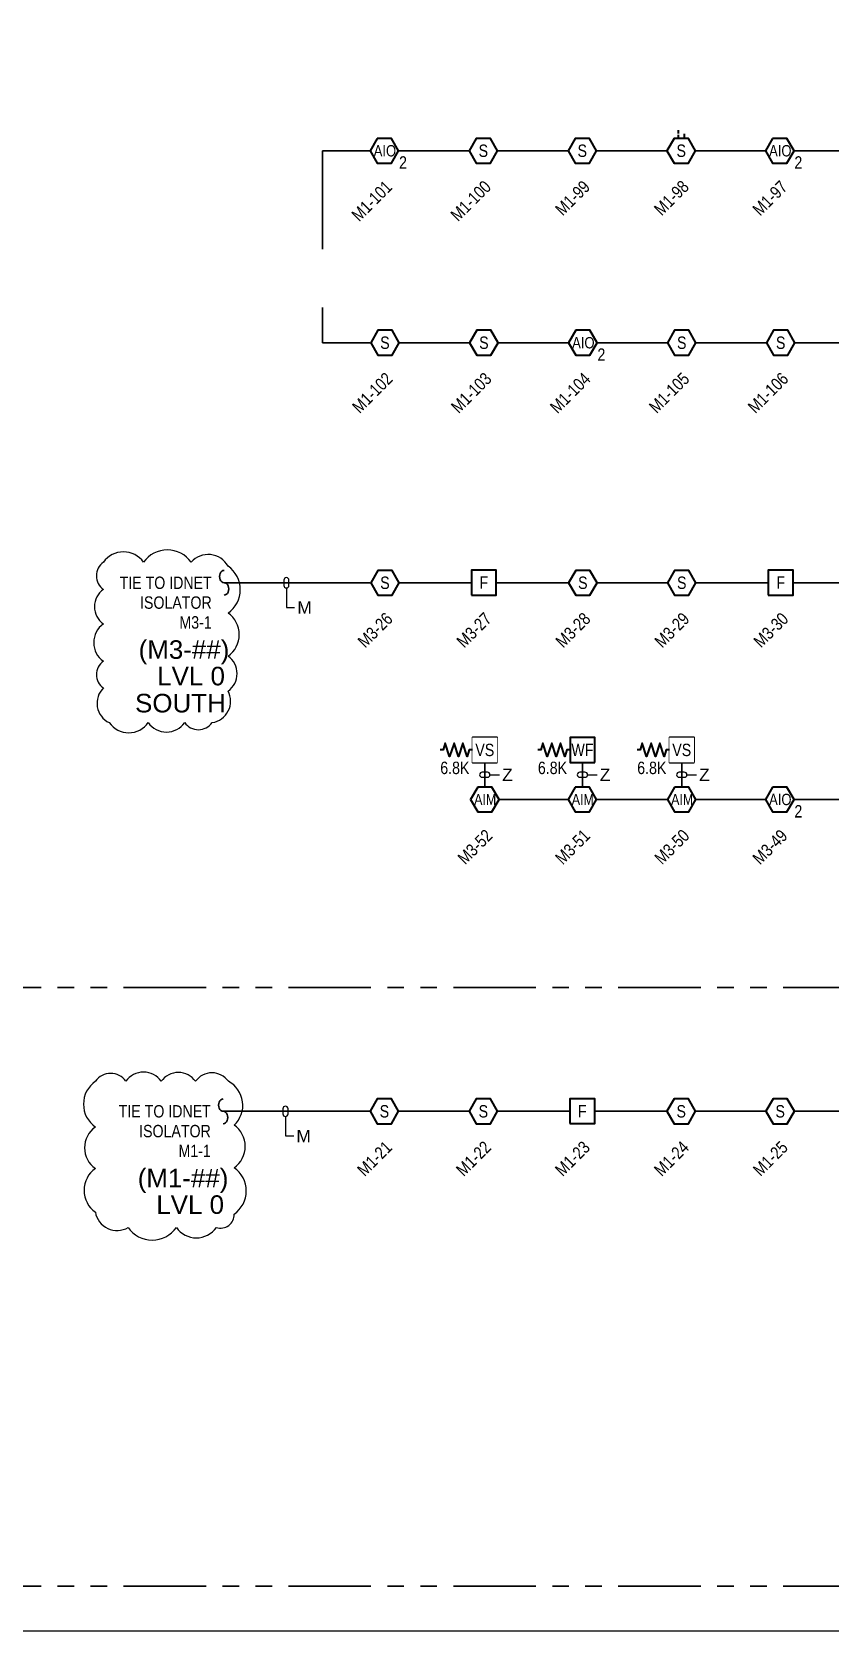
# Model space of a CAD drawing. Header units: inches. Extents: x 84 to 207, y -12 to 77.
# Drawn here: x 184.58 to 190.63, y -6.19 to 5.92 of the extents above; entities that cross this region are included whole.
import ezdxf
from ezdxf import colors
from ezdxf.entities.mleader import LeaderData, LeaderLine
from ezdxf.enums import TextEntityAlignment as Align
from ezdxf.math import Vec2, Vec3

# ---------------------------------------------------------------- set-up
doc = ezdxf.new("R2010")
doc.units = ezdxf.units.IN
doc.header["$MEASUREMENT"] = 0
doc.set_wipeout_variables(frame=1)
doc.linetypes.add('PHANTOM2', pattern=[1.25, 0.625, -0.125, 0.125, -0.125, 0.125, -0.125])
for name, color, linetype, lineweight in [('F-ALRM-DTCT', 23, 'Continuous', 40), ('F-ALRM-MANL', 23, 'Continuous', 40), ('F-ALRM-WIRE', 6, 'Continuous', 35), ('F-ALRM-WIRE-DTCT', 151, 'Continuous', 35), ('F-ANNO-DTCT', 151, 'Continuous', 25), ('F-ANNO-DTCT-ADDR', 143, 'Continuous', 25), ('F-ANNO-DTCT-DESC', 150, 'Continuous', 25), ('F-ANNO-DTCT-NOTE', 140, 'Continuous', 25), ('F-ANNO-POWR', 140, 'Continuous', 25), ('F-ANNO-TEXT', 7, 'Continuous', 25), ('F-ANNO-WIPE', 7, 'Continuous', 0)]:
    doc.layers.add(name, color=color, linetype=linetype, lineweight=lineweight)
doc.styles.add('Body', font='', dxfattribs={"height": 0.09375})
doc.styles.add('MtXpl_Arial_Narrow', font='arial.ttf')
doc.styles.get("Standard").update_dxf_attribs({"font": 'arial.ttf'})
doc.styles.get('Body').set_extended_font_data('Arial Narrow')

# ---------------------------------------------------------------- blocks, each defined once
blk = doc.blocks.new('*U2')
at = {"color": 0, "linetype": 'ByBlock', "lineweight": -2, "style": 'Body', "flags": 9}
for tag, p in [('WIREDROP', (-0.037, -0.194)), ('PID', (-0.037, -0.168)), ('PID_SECONDARY', (-0.037, -0.182))]:
    blk.add_attdef(tag, p, '', height=0.00937, dxfattribs=at)
at = {"layer": 'F-ANNO-DTCT-ADDR', "style": 'Body', "flags": 8}
blk.add_attdef('ADDRESS', text='', height=0.0938, rotation=45, dxfattribs=at).set_placement((0, -0.218), align=Align.TOP_RIGHT)
at = {"layer": 'F-ANNO-DTCT-DESC', "linetype": 'ByBlock', "lineweight": -2, "flags": 51}
blk.add_attdef('DESCRIPTION', text='', height=0.0938, rotation=45, dxfattribs=at).set_placement((0.201, -0.218), align=Align.TOP_RIGHT)
at = {"linetype": 'ByBlock', "lineweight": -2, "ltscale": 0.5}
blk.add_wipeout([(-0.108, 0), (-0.054, -0.094), (0.054, -0.094), (0.108, 0), (0.054, 0.094), (-0.054, 0.094)], dxfattribs=at).dxf.layer = 'F-ANNO-WIPE'
blk.add_lwpolyline([(-0.108, 0), (-0.054, -0.094), (0.054, -0.094), (0.108, 0), (0.054, 0.094), (-0.054, 0.094)], close=True, dxfattribs=at)
at = {"color": 0, "linetype": 'ByBlock', "lineweight": -2, "style": 'Body'}
blk.add_text('S', height=0.0938, dxfattribs=at).set_placement((0, 0), align=Align.MIDDLE_CENTER)
at = {"color": 0, "linetype": 'ByBlock', "lineweight": -2, "style": 'Body', "flags": 9}
for tag, p in [('DEVTYPE', (-0.037, -0.126)), ('POINTTYPE', (-0.037, -0.14)), ('ELEVATION', (-0.037, -0.154))]:
    blk.add_attdef(tag, p, '', height=0.00937, dxfattribs=at)
at = {"layer": 'F-ANNO-DTCT', "style": 'Body', "flags": 8}
for tag, p in [('WP', (-0.177, 0.094)), ('WG', (0.164, 0.094))]:
    blk.add_attdef(tag, text='', height=0.0938, dxfattribs=at).set_placement(p, align=Align.MIDDLE_CENTER)
blk.add_attdef('SMOKE_SENSOR_TYPE', text='', height=0.0938, dxfattribs=at).set_placement((0.108, -0.094), align=Align.MIDDLE_LEFT)
at = {"layer": 'F-ANNO-DTCT-NOTE', "linetype": 'ByBlock', "lineweight": -2, "style": 'Body', "flags": 8}
blk.add_attdef('NOTE', text='', height=0.0938, dxfattribs=at).set_placement((-0.145, -0.017), align=Align.MIDDLE_CENTER)
at = {"layer": 'F-ANNO-DTCT-NOTE', "linetype": 'ByBlock', "lineweight": -2, "flags": 104}
blk.add_attdef('NOTES', text='', height=0.0938, dxfattribs=at).set_placement((-0.145, -0.122), align=Align.MIDDLE_RIGHT)
blk = doc.blocks.new('*U4')
at = {"color": 0, "linetype": 'ByBlock', "lineweight": -2, "style": 'Body', "flags": 9}
for tag, p in [('WIREDROP', (-0.037, -0.1)), ('PID_PRIMARY', (-0.037, -0.075)), ('PID_SECONDARY', (-0.037, -0.089))]:
    blk.add_attdef(tag, p, '', height=0.00937, dxfattribs=at)
at = {"layer": 'F-ANNO-DTCT-ADDR', "style": 'Body', "flags": 8}
blk.add_attdef('ADDRESS', text='', height=0.0938, rotation=45, dxfattribs=at).set_placement((0, -0.124), align=Align.TOP_RIGHT)
at = {"layer": 'F-ANNO-DTCT-DESC', "lineweight": 30, "flags": 51}
blk.add_attdef('DESCRIPTION', text='', height=0.0938, rotation=45, dxfattribs=at).set_placement((0.201, -0.124), align=Align.TOP_RIGHT)
at = {"layer": 'F-ANNO-DTCT-NOTE', "lineweight": 25, "flags": 104}
blk.add_attdef('NOTES', text='', height=0.0938, dxfattribs=at).set_placement((-0.169, 0.164), align=Align.TOP_RIGHT)
at = {"linetype": 'ByBlock', "lineweight": -2, "ltscale": 0.5}
blk.add_wipeout([(-0.094, 0), (0.094, 0), (0.094, 0.188), (-0.094, 0.188)], dxfattribs=at).dxf.layer = 'F-ANNO-WIPE'
at = {"color": 0, "linetype": 'ByBlock', "lineweight": -2, "ltscale": 0.5}
blk.add_lwpolyline([(-0.094, 0), (0.094, 0), (0.094, 0.188), (-0.094, 0.188)], close=True, dxfattribs=at)
at = {"color": 0, "linetype": 'ByBlock', "lineweight": -2, "style": 'Body'}
blk.add_text('F', height=0.0938, dxfattribs=at).set_placement((0, 0.094), align=Align.MIDDLE_CENTER)
for tag, p, flags in [('WIRE', (0, 0.094), 11), ('RISER', (0, 0.094), 11), ('DEVTYPE', (-0.037, -0.032), 9), ('POINTTYPE', (-0.037, -0.046), 9), ('ELEVATION', (-0.037, -0.06), 9)]:
    blk.add_attdef(tag, p, '', height=0.00937, dxfattribs=dict(at, flags=flags))
at = {"layer": 'F-ANNO-DTCT', "lineweight": 25, "style": 'Body', "flags": 8}
blk.add_attdef('WP', text='', height=0.0938, dxfattribs=at).set_placement((0.189, 0.173), align=Align.MIDDLE)
blk.add_attdef('WG', text='', height=0.0938, dxfattribs=at).set_placement((-0.196, 0.048), align=Align.MIDDLE_CENTER)
at = {"layer": 'F-ANNO-DTCT-NOTE', "lineweight": 25, "style": 'Body'}
blk.add_attdef('NOTE', text='', height=0.0938, dxfattribs=at).set_placement((-0.169, 0.173), align=Align.MIDDLE_CENTER)
blk = doc.blocks.new('FA_AddressableModule2')
at = {"color": 0, "linetype": 'ByBlock', "lineweight": -2, "style": 'Body', "flags": 9}
for tag, p in [('WIREDROP', (-0.037, -0.197)), ('PID', (-0.037, -0.168)), ('PID_SECONDARY', (-0.037, -0.182))]:
    blk.add_attdef(tag, p, '', height=0.00937, dxfattribs=at)
at = {"layer": 'F-ANNO-DTCT-ADDR', "style": 'Body', "flags": 8}
blk.add_attdef('ADDRESS', text='', height=0.0938, rotation=45, dxfattribs=at).set_placement((0, -0.218), align=Align.TOP_RIGHT)
at = {"layer": 'F-ANNO-DTCT-DESC', "lineweight": 30, "flags": 51}
blk.add_attdef('DESCRIPTION', text='', height=0.0938, rotation=45, dxfattribs=at).set_placement((0.201, -0.218), align=Align.TOP_RIGHT)
at = {"layer": 'F-ANNO-POWR', "style": 'Body', "flags": 8}
blk.add_attdef('POWRTAG', text='', height=0.0938, dxfattribs=at).set_placement((-0.201, -0.218), align=Align.TOP_RIGHT)
at = {"linetype": 'ByBlock', "lineweight": -2, "ltscale": 0.5}
blk.add_wipeout([(-0.054, 0.094), (-0.108, 0), (-0.054, -0.094), (0.054, -0.094), (0.108, 0), (0.054, 0.094)], dxfattribs=at).dxf.layer = 'F-ANNO-WIPE'
at = {"color": 0, "linetype": 'ByBlock', "lineweight": -2, "ltscale": 0.5}
blk.add_lwpolyline([(-0.054, 0.094), (-0.108, 0), (-0.054, -0.094), (0.054, -0.094), (0.108, 0), (0.054, 0.094)], close=True, dxfattribs=at)
at = {"color": 0, "lineweight": -3, "style": 'Body'}
blk.add_text('AIO', height=0.0859, dxfattribs=at).set_placement((0.004, 0), align=Align.MIDDLE_CENTER)
at = {"color": 0, "linetype": 'ByBlock', "lineweight": -2, "style": 'Body', "flags": 9}
for tag, p in [('DEVTYPE', (-0.037, -0.126)), ('POINTTYPE', (-0.037, -0.14)), ('ELEVATION', (-0.037, -0.154))]:
    blk.add_attdef(tag, p, '', height=0.00937, dxfattribs=at)
at = {"layer": 'F-ANNO-DTCT', "style": 'Body', "flags": 8}
blk.add_attdef('TYPE', text='', height=0.0938, dxfattribs=at).set_placement((0.111, -0.09), align=Align.MIDDLE_LEFT)
at = {"layer": 'F-ANNO-DTCT-NOTE', "linetype": 'ByBlock', "lineweight": -2, "flags": 104}
blk.add_attdef('NOTES', text='', height=0.0938, dxfattribs=at).set_placement((-0.133, -0.047), align=Align.MIDDLE_RIGHT)
at = {"layer": 'F-ANNO-DTCT-NOTE', "linetype": 'ByBlock', "lineweight": -2, "style": 'Body', "flags": 8}
blk.add_attdef('NOTE', text='', height=0.0938, dxfattribs=at).set_placement((-0.133, -0.047), align=Align.MIDDLE_CENTER)
blk = doc.blocks.new('*U15')
at = {"color": 0, "linetype": 'ByBlock', "lineweight": -2, "style": 'Body', "flags": 9}
for tag, p in [('WIREDROP', (-0.037, -0.197)), ('PID', (-0.037, -0.168)), ('PID_SECONDARY', (-0.037, -0.182))]:
    blk.add_attdef(tag, p, '', height=0.00937, dxfattribs=at)
at = {"layer": 'F-ANNO-DTCT-ADDR', "style": 'Body', "flags": 8}
blk.add_attdef('ADDRESS', text='', height=0.0938, rotation=45, dxfattribs=at).set_placement((0, -0.217), align=Align.TOP_RIGHT)
at = {"layer": 'F-ANNO-DTCT-DESC', "lineweight": 30, "flags": 51}
blk.add_attdef('DESCRIPTION', text='', height=0.0938, rotation=45, dxfattribs=at).set_placement((0.201, -0.217), align=Align.TOP_RIGHT)
at = {"linetype": 'ByBlock', "lineweight": -2, "ltscale": 0.5}
blk.add_wipeout([(-0.054, 0.094), (-0.108, 0), (-0.054, -0.094), (0.054, -0.094), (0.108, 0), (0.054, 0.094)], dxfattribs=at).dxf.layer = 'F-ANNO-WIPE'
at = {"color": 0, "linetype": 'ByBlock', "lineweight": -2, "ltscale": 0.5}
for p, q in [((-0.021, 0.131), (-0.021, 0.156)), ((-0.021, 0.094), (-0.021, 0.121)), ((0.025, 0.094), (0.025, 0.129))]:
    blk.add_line(p, q, dxfattribs=at)
blk.add_lwpolyline([(-0.108, 0), (-0.054, -0.094), (0.054, -0.094), (0.108, 0), (0.054, 0.094), (-0.054, 0.094)], close=True, dxfattribs=at)
at = {"color": 0, "linetype": 'ByBlock', "lineweight": -2, "style": 'Body'}
blk.add_text('S', height=0.0938, dxfattribs=at).set_placement((0, 0), align=Align.MIDDLE_CENTER)
at = {"color": 0, "linetype": 'ByBlock', "lineweight": -2, "style": 'Body', "flags": 9}
for tag, p in [('DEVTYPE', (-0.037, -0.126)), ('POINTTYPE', (-0.037, -0.14)), ('ELEVATION', (-0.037, -0.154))]:
    blk.add_attdef(tag, p, '', height=0.00937, dxfattribs=at)
at = {"layer": 'F-ANNO-DTCT', "style": 'Body', "flags": 8}
blk.add_attdef('WP', text='', height=0.0938, dxfattribs=at).set_placement((0.18, 0.095), align=Align.MIDDLE_CENTER)
blk.add_attdef('TYPE', text='', height=0.0938, dxfattribs=at).set_placement((0.108, -0.093), align=Align.MIDDLE_LEFT)
at = {"layer": 'F-ANNO-DTCT-NOTE', "linetype": 'ByBlock', "lineweight": -2, "style": 'Body', "flags": 8}
blk.add_attdef('NOTE', text='', height=0.0938, dxfattribs=at).set_placement((-0.145, 0.061), align=Align.MIDDLE_RIGHT)
at = {"layer": 'F-ANNO-DTCT-NOTE', "linetype": 'ByBlock', "lineweight": -2, "flags": 104}
blk.add_attdef('NOTES', text='', height=0.0938, dxfattribs=at).set_placement((-0.145, -0.062), align=Align.TOP_RIGHT)
blk = doc.blocks.new('FA_AIM')
at = {"color": 0, "linetype": 'ByBlock', "lineweight": -2, "style": 'Body', "flags": 9}
for tag, p in [('WIREDROP', (-0.037, -0.197)), ('PID', (-0.037, -0.168)), ('PID_SECONDARY', (-0.037, -0.182))]:
    blk.add_attdef(tag, p, '', height=0.00937, dxfattribs=at)
at = {"layer": 'F-ANNO-DTCT-ADDR', "style": 'Body', "flags": 8}
blk.add_attdef('ADDRESS', text='', height=0.0938, rotation=45, dxfattribs=at).set_placement((0, -0.218), align=Align.TOP_RIGHT)
at = {"layer": 'F-ANNO-DTCT-DESC', "lineweight": 30, "flags": 51}
blk.add_attdef('DESCRIPTION', text='', height=0.0938, rotation=45, dxfattribs=at).set_placement((0.201, -0.218), align=Align.TOP_RIGHT)
at = {"layer": 'F-ANNO-POWR', "style": 'Body', "flags": 8}
blk.add_attdef('POWRTAG', text='', height=0.0938, dxfattribs=at).set_placement((-0.201, -0.218), align=Align.TOP_RIGHT)
at = {"linetype": 'ByBlock', "lineweight": -2, "ltscale": 0.5}
blk.add_wipeout([(-0.054, 0.094), (-0.108, 0), (-0.054, -0.094), (0.054, -0.094), (0.108, 0), (0.054, 0.094)], dxfattribs=at).dxf.layer = 'F-ANNO-WIPE'
at = {"color": 0, "linetype": 'ByBlock', "lineweight": -2, "ltscale": 0.5}
blk.add_lwpolyline([(-0.054, 0.094), (-0.108, 0), (-0.054, -0.094), (0.054, -0.094), (0.108, 0), (0.054, 0.094)], close=True, dxfattribs=at)
at = {"color": 0, "lineweight": -3, "style": 'Body'}
blk.add_text('AIM', height=0.082, dxfattribs=at).set_placement((0.003, 0), align=Align.MIDDLE_CENTER)
at = {"color": 0, "linetype": 'ByBlock', "lineweight": -2, "style": 'Body', "flags": 9}
for tag, p in [('DEVTYPE', (-0.037, -0.126)), ('POINTTYPE', (-0.037, -0.14)), ('ELEVATION', (-0.037, -0.154))]:
    blk.add_attdef(tag, p, '', height=0.00937, dxfattribs=at)
at = {"layer": 'F-ANNO-DTCT', "style": 'Body', "flags": 8}
blk.add_attdef('WP', text='', height=0.0938, dxfattribs=at).set_placement((0.172, 0.075), align=Align.MIDDLE_CENTER)
at = {"layer": 'F-ANNO-DTCT-NOTE', "linetype": 'ByBlock', "lineweight": -2, "style": 'Body', "flags": 8}
blk.add_attdef('NOTE', text='', height=0.0938, dxfattribs=at).set_placement((-0.133, 0.098), align=Align.TOP_RIGHT)
at = {"layer": 'F-ANNO-DTCT-NOTE', "linetype": 'ByBlock', "lineweight": -2, "flags": 104}
blk.add_attdef('NOTES', text='', height=0.0938, dxfattribs=at).set_placement((-0.133, -0.005), align=Align.TOP_RIGHT)
blk = doc.blocks.new('*U87')
at = {"color": 0}
for centre, major_axis in [((-0.046875, 0), (-0.046875, 0)), ((0.046875, 0), (0.046875, 0))]:
    blk.add_ellipse(centre, major_axis=major_axis, ratio=0.740925497, start_param=0, end_param=3.141592654, dxfattribs=at)
blk = doc.blocks.new('WireTagLoop')
at = {"color": 0, "linetype": 'ByBlock', "lineweight": -2}
blk.add_lwpolyline([(-0.5, 0.5, 0.999484), (-0.5, -0.5), (0.5, -0.5, 0.999484), (0.5, 0.5, 0.000258)], format="xyb", close=True, dxfattribs=at)
blk = doc.blocks.new('*U12')
at = {"color": 0, "linetype": 'ByBlock', "lineweight": -2, "style": 'Body', "flags": 9}
for tag, p in [('WIREDROP', (-0.037, -0.103)), ('PID', (-0.037, -0.075)), ('PID_SECONDARY', (-0.037, -0.089))]:
    blk.add_attdef(tag, p, '', height=0.00937, dxfattribs=at)
at = {"layer": 'F-ANNO-DTCT-ADDR', "style": 'Body', "flags": 8}
blk.add_attdef('ADDRESS', text='', height=0.0938, dxfattribs=at).set_placement((0, -0.124), align=Align.TOP_RIGHT)
at = {"layer": 'F-ANNO-DTCT-DESC', "lineweight": 30, "flags": 104}
blk.add_attdef('DESCRIPTION', text='', height=0.0938, dxfattribs=at).set_placement((0.201, -0.124), align=Align.TOP_RIGHT)
at = {"layer": 'F-ANNO-DTCT-NOTE', "linetype": 'ByBlock', "lineweight": -2, "flags": 104}
blk.add_attdef('NOTES', text='', height=0.0938, dxfattribs=at).set_placement((-0.185, 0), align=Align.MIDDLE_RIGHT)
at = {"linetype": 'ByBlock', "lineweight": -2, "ltscale": 0.5}
blk.add_wipeout([(-0.094, 0.188), (0.094, 0.188), (0.094, 0), (-0.094, 0)], dxfattribs=at).dxf.layer = 'F-ANNO-WIPE'
blk.add_lwpolyline([(0.094, 0), (0.094, 0.188), (-0.094, 0.188), (-0.094, 0)], close=True, dxfattribs=at)
at = {"color": 0, "lineweight": -3, "style": 'Body'}
blk.add_text('WF', height=0.0938, dxfattribs=at).set_placement((0, 0.094), align=Align.MIDDLE_CENTER)
at = {"color": 0, "linetype": 'ByBlock', "lineweight": -2, "style": 'Body', "flags": 9}
for tag, p in [('DEVTYPE', (-0.037, -0.032)), ('POINTTYPE', (-0.037, -0.046)), ('ELEVATION', (-0.037, -0.06))]:
    blk.add_attdef(tag, p, '', height=0.00937, dxfattribs=at)
at = {"layer": 'F-ANNO-DTCT-NOTE', "linetype": 'ByBlock', "lineweight": -2, "style": 'Body', "flags": 8}
blk.add_attdef('NOTE', text='', height=0.0938, dxfattribs=at).set_placement((-0.185, 0), align=Align.MIDDLE_CENTER)
blk = doc.blocks.new('*U68')
at = {"linetype": 'ByBlock', "lineweight": -2, "ltscale": 0.5}
blk.add_lwpolyline([(0.094, 0), (0.094, 0.188), (-0.094, 0.188), (-0.094, 0)], close=True, dxfattribs=at)
at = {"color": 0, "linetype": 'ByBlock', "lineweight": -2, "style": 'Body', "flags": 9}
for tag, p in [('WIREDROP', (-0.037, -0.103)), ('PID', (-0.037, -0.075)), ('PID_SECONDARY', (-0.037, -0.089))]:
    blk.add_attdef(tag, p, '', height=0.00937, dxfattribs=at)
at = {"layer": 'F-ANNO-DTCT-ADDR', "style": 'Body', "flags": 8}
blk.add_attdef('ADDRESS', text='', height=0.0938, dxfattribs=at).set_placement((0, -0.124), align=Align.TOP_RIGHT)
at = {"layer": 'F-ANNO-DTCT-DESC', "lineweight": 30, "flags": 104}
blk.add_attdef('DESCRIPTION', text='', height=0.0938, dxfattribs=at).set_placement((0.201, -0.124), align=Align.TOP_RIGHT)
at = {"layer": 'F-ANNO-DTCT-NOTE', "linetype": 'ByBlock', "lineweight": -2, "flags": 104}
blk.add_attdef('NOTES', text='', height=0.0938, dxfattribs=at).set_placement((-0.185, 0), align=Align.MIDDLE_RIGHT)
at = {"linetype": 'ByBlock', "lineweight": -2, "ltscale": 0.5}
blk.add_wipeout([(-0.094, 0.188), (0.094, 0.188), (0.094, 0), (-0.094, 0)], dxfattribs=at).dxf.layer = 'F-ANNO-WIPE'
at = {"color": 0, "lineweight": -3, "style": 'Body'}
blk.add_text('VS', height=0.0938, dxfattribs=at).set_placement((0, 0.094), align=Align.MIDDLE_CENTER)
at = {"color": 0, "linetype": 'ByBlock', "lineweight": -2, "style": 'Body', "flags": 9}
for tag, p in [('DEVTYPE', (-0.037, -0.032)), ('POINTTYPE', (-0.037, -0.046)), ('ELEVATION', (-0.037, -0.06))]:
    blk.add_attdef(tag, p, '', height=0.00937, dxfattribs=at)
at = {"layer": 'F-ANNO-DTCT-NOTE', "linetype": 'ByBlock', "lineweight": -2, "style": 'Body', "flags": 8}
blk.add_attdef('NOTE', text='', height=0.0938, dxfattribs=at).set_placement((-0.185, 0), align=Align.MIDDLE_CENTER)

msp = doc.modelspace()

# ---------------------------------------------------------------- linework, layer by layer
at = {"layer": 'Defpoints', "color": 1}
msp.add_lwpolyline([(171.017, -6.191), (206.716, -6.191), (206.716, 23.914), (171.017, 23.914)], close=True, dxfattribs=at)
at = {"layer": 'Defpoints', "color": 6}
msp.add_lwpolyline([(185.118, 1.903, 0.520567), (185.118, 1.698, 0.520567), (185.118, 1.436, 0.520567), (185.118, 1.153, 0.520567), (185.118, 0.951, 0.520567), (185.162, 0.689, 0.520567), (185.458, 0.689, 0.520567), (185.734, 0.689, 0.520567), (185.942, 0.689, 0.520567), (186.063, 0.928, 0.520567), (186.063, 1.192, 0.520567), (186.063, 1.519, 0.520567), (186.063, 1.874, 0.520567), (185.783, 1.903, 0.520567), (185.422, 1.903, 0.520567)], format="xyb", close=True, dxfattribs=at)
at = {"layer": 'Defpoints', "color": 2}
msp.add_lwpolyline([(185.057, -2.028, 0.520567), (185.057, -2.374, 0.520567), (185.057, -2.688, 0.520567), (185.057, -3.019, 0.520567), (185.305, -3.135, 0.520567), (185.671, -3.135, 0.520567), (185.974, -3.135, 0.520567), (186.109, -3.034, 0.520567), (186.109, -2.682, 0.520567), (186.109, -2.359, 0.520567), (186.065, -2.028, 0.520567), (185.816, -2.028, 0.520567), (185.556, -2.028, 0.520567), (185.288, -2.028, 0.520567)], format="xyb", close=True, dxfattribs=at)
at = {"layer": 'F-ALRM-WIRE-DTCT'}
for p, q in [((186.78, 5.02), (196.716, 5.02)), ((186.78, 5.02), (186.78, 4.275)), ((186.78, 3.833), (186.78, 3.566)), ((186.78, 3.566), (195.502, 3.566)), ((186.033, 1.748), (196.723, 1.748)), ((188.012, 0.107), (196.723, 0.107)), ((186.026, -2.255), (196.716, -2.255))]:
    msp.add_line(p, q, dxfattribs=at)
at = {"layer": 'F-ALRM-WIRE-DTCT', "color": 251, "linetype": 'PHANTOM2', "true_color": 0x636466}
for p, q in [((171.521, -1.317), (206.212, -1.317)), ((171.521, -5.851), (201.599, -5.851))]:
    msp.add_line(p, q, dxfattribs=at)

# ---------------------------------------------------------------- block references
at = {"layer": 'F-ALRM-WIRE-DTCT', "rotation": 90}
for p in [(186.033, 1.748), (186.026, -2.255)]:
    msp.add_blockref('*U87', p, dxfattribs=at)

# ---------------------------------------------------------------- texts
at = {"layer": 'F-ANNO-TEXT', "lineweight": 25, "style": 'Body'}
for s, height, p in [('TIE TO IDNET', 0.09375, (185.939, 1.748)), ('ISOLATOR', 0.0938, (185.939, 1.598)), ('M3-1', 0.0938, (185.939, 1.448)), ('TIE TO IDNET', 0.09375, (185.932, -2.255)), ('ISOLATOR', 0.0938, (185.932, -2.405)), ('M1-1', 0.0938, (185.932, -2.555))]:
    msp.add_text(s, height=height, dxfattribs=at).set_placement(p, align=Align.MIDDLE_RIGHT)
at = {"layer": 'F-ANNO-TEXT', "color": 8, "true_color": 0x808080, "style": 'MtXpl_Arial_Narrow'}
for s, p in [('(M3-##)', (185.385, 1.172)), ('LVL 0', (185.526, 0.971)), ('SOUTH', (185.358, 0.766)), ('(M1-##)', (185.378, -2.831)), ('LVL 0', (185.519, -3.032))]:
    msp.add_text(s, height=0.1406, dxfattribs=at).set_placement(p)

# ---------------------------------------------------------------- leaders
at = {"layer": 'F-ALRM-WIRE-DTCT'}
ml = msp.add_multileader_mtext('Standard', dxfattribs=at)
ml.set_content('M', color=256, style='MtXpl_Arial_Narrow')
ml.set_leader_properties(color=256, linetype='Continuous')
ml.set_arrow_properties(name='WireTagLoop')
ml.build(insert=Vec2(0, 0))
ml.multileader.update_dxf_attribs({"text_right_attachment_type": 3, "text_bottom_attachment_type": 2, "dogleg_length": 0.0625, "arrow_head_size": 0.039})
ctx = ml.context
ctx.base_point, ctx.char_height, ctx.arrow_head_size, ctx.landing_gap_size, ctx.plane_origin = Vec3(186.568, 1.561), 0.0938, 0.039, 0.02, Vec3(185.296, 14.467)
ctx.right_attachment, ctx.top_attachment = 3, 2
notes = []
notes.append((ctx, [(0, (1, 1, 0), (186.505, 1.561), (1, 0), 0.0625, [(0, [(186.505, 1.748)], 0, [])])]))
ctx.mtext.insert, ctx.mtext.flow_direction = Vec3(186.588, 1.607), 5
ml = msp.add_multileader_mtext('Standard', dxfattribs=at)
ml.set_content('M', color=256, style='MtXpl_Arial_Narrow')
ml.set_leader_properties(color=256, linetype='Continuous')
ml.set_arrow_properties(name='WireTagLoop')
ml.build(insert=Vec2(0, 0))
ml.multileader.update_dxf_attribs({"text_right_attachment_type": 3, "text_bottom_attachment_type": 2, "dogleg_length": 0.0625, "arrow_head_size": 0.039})
ctx = ml.context
ctx.base_point, ctx.char_height, ctx.arrow_head_size, ctx.landing_gap_size, ctx.plane_origin = Vec3(186.561, -2.442), 0.0938, 0.039, 0.02, Vec3(185.288, 12.19)
ctx.right_attachment, ctx.top_attachment = 3, 2
notes.append((ctx, [(0, (1, 1, 0), (186.498, -2.442), (1, 0), 0.0625, [(0, [(186.498, -2.255)], 0, [])])]))
ctx.mtext.insert, ctx.mtext.flow_direction = Vec3(186.581, -2.396), 5
for ctx, leaders in notes:
    for number, flags, end, landing, length, lines in leaders:
        leader = LeaderData()
        leader.index, (leader.has_last_leader_line, leader.has_dogleg_vector, leader.attachment_direction) = number, flags
        leader.last_leader_point, leader.dogleg_vector, leader.dogleg_length = Vec3(end), Vec3(landing), length
        for number, points, colour, breaks in lines:
            line = LeaderLine()
            line.index, line.vertices, line.color, line.breaks = number, Vec3.list(points), colors.encode_raw_color(colour), breaks
            leader.lines.append(line)
        ctx.leaders.append(leader)

# ---------------------------------------------------------------- next in the draw order: block references
at = {"layer": 'F-ALRM-DTCT'}
ref = msp.add_blockref('FA_AddressableModule2', (187.248, 5.02), dxfattribs=at)
ref.add_attrib('TYPE', '2', dxfattribs={"layer": 'F-ANNO-DTCT', "height": 0.0938, "style": 'Body'}).set_placement((187.359, 4.931), align=Align.MIDDLE_LEFT)
ref.add_attrib('ADDRESS', 'M1-101', dxfattribs={"layer": 'F-ANNO-DTCT-ADDR', "height": 0.0938, "rotation": 45, "style": 'Body'}).set_placement((187.248, 4.802), align=Align.TOP_RIGHT)
ref = msp.add_blockref('*U2', (187.998, 5.02), dxfattribs=at)
ref.add_attrib('ADDRESS', 'M1-100', dxfattribs={"layer": 'F-ANNO-DTCT-ADDR', "height": 0.0938, "rotation": 45, "style": 'Body'}).set_placement((187.998, 4.803), align=Align.TOP_RIGHT)
ref = msp.add_blockref('*U2', (188.748, 5.02), dxfattribs=at)
ref.add_attrib('ADDRESS', 'M1-99', dxfattribs={"layer": 'F-ANNO-DTCT-ADDR', "height": 0.0938, "rotation": 45, "style": 'Body'}).set_placement((188.748, 4.803), align=Align.TOP_RIGHT)
ref = msp.add_blockref('*U15', (189.498, 5.02), dxfattribs=at)
ref.add_attrib('ADDRESS', 'M1-98', dxfattribs={"layer": 'F-ANNO-DTCT-ADDR', "height": 0.0938, "rotation": 45, "style": 'Body'}).set_placement((189.498, 4.804), align=Align.TOP_RIGHT)
ref = msp.add_blockref('FA_AddressableModule2', (190.245, 5.02), dxfattribs=at)
ref.add_attrib('TYPE', '2', dxfattribs={"layer": 'F-ANNO-DTCT', "height": 0.0938, "style": 'Body'}).set_placement((190.356, 4.931), align=Align.MIDDLE_LEFT)
ref.add_attrib('ADDRESS', 'M1-97', dxfattribs={"layer": 'F-ANNO-DTCT-ADDR', "height": 0.0938, "rotation": 45, "style": 'Body'}).set_placement((190.245, 4.802), align=Align.TOP_RIGHT)
ref = msp.add_blockref('*U2', (187.252, 3.566), dxfattribs=at)
ref.add_attrib('ADDRESS', 'M1-102', dxfattribs={"layer": 'F-ANNO-DTCT-ADDR', "height": 0.0938, "rotation": 45, "style": 'Body'}).set_placement((187.252, 3.349), align=Align.TOP_RIGHT)
ref = msp.add_blockref('*U2', (188.002, 3.566), dxfattribs=at)
ref.add_attrib('ADDRESS', 'M1-103', dxfattribs={"layer": 'F-ANNO-DTCT-ADDR', "height": 0.0938, "rotation": 45, "style": 'Body'}).set_placement((188.002, 3.349), align=Align.TOP_RIGHT)
ref = msp.add_blockref('FA_AddressableModule2', (188.752, 3.566), dxfattribs=at)
ref.add_attrib('TYPE', '2', dxfattribs={"layer": 'F-ANNO-DTCT', "height": 0.0938, "style": 'Body'}).set_placement((188.863, 3.476), align=Align.MIDDLE_LEFT)
ref.add_attrib('ADDRESS', 'M1-104', dxfattribs={"layer": 'F-ANNO-DTCT-ADDR', "height": 0.0938, "rotation": 45, "style": 'Body'}).set_placement((188.752, 3.348), align=Align.TOP_RIGHT)
ref = msp.add_blockref('*U2', (189.502, 3.566), dxfattribs=at)
ref.add_attrib('ADDRESS', 'M1-105', dxfattribs={"layer": 'F-ANNO-DTCT-ADDR', "height": 0.0938, "rotation": 45, "style": 'Body'}).set_placement((189.502, 3.349), align=Align.TOP_RIGHT)
ref = msp.add_blockref('*U2', (190.252, 3.566), dxfattribs=at)
ref.add_attrib('ADDRESS', 'M1-106', dxfattribs={"layer": 'F-ANNO-DTCT-ADDR', "height": 0.0938, "rotation": 45, "style": 'Body'}).set_placement((190.252, 3.349), align=Align.TOP_RIGHT)
ref = msp.add_blockref('*U2', (187.252, 1.748), dxfattribs=at)
ref.add_attrib('ADDRESS', 'M3-26', dxfattribs={"layer": 'F-ANNO-DTCT-ADDR', "height": 0.0938, "rotation": 45, "style": 'Body'}).set_placement((187.252, 1.531), align=Align.TOP_RIGHT)
ref = msp.add_blockref('*U2', (188.752, 1.748), dxfattribs=at)
ref.add_attrib('ADDRESS', 'M3-28', dxfattribs={"layer": 'F-ANNO-DTCT-ADDR', "height": 0.0938, "rotation": 45, "style": 'Body'}).set_placement((188.752, 1.531), align=Align.TOP_RIGHT)
ref = msp.add_blockref('*U2', (189.502, 1.748), dxfattribs=at)
ref.add_attrib('ADDRESS', 'M3-29', dxfattribs={"layer": 'F-ANNO-DTCT-ADDR', "height": 0.0938, "rotation": 45, "style": 'Body'}).set_placement((189.502, 1.531), align=Align.TOP_RIGHT)
msp.add_blockref('*U12', (188.749, 0.388), dxfattribs=at)
ref = msp.add_blockref('FA_AIM', (188.009, 0.107), dxfattribs=at)
ref.add_attrib('ADDRESS', 'M3-52', dxfattribs={"layer": 'F-ANNO-DTCT-ADDR', "height": 0.0938, "rotation": 45, "style": 'Body'}).set_placement((188.009, -0.111), align=Align.TOP_RIGHT)
ref = msp.add_blockref('FA_AIM', (188.749, 0.107), dxfattribs=at)
ref.add_attrib('ADDRESS', 'M3-51', dxfattribs={"layer": 'F-ANNO-DTCT-ADDR', "height": 0.0938, "rotation": 45, "style": 'Body'}).set_placement((188.749, -0.111), align=Align.TOP_RIGHT)
ref = msp.add_blockref('FA_AIM', (189.502, 0.107), dxfattribs=at)
ref.add_attrib('ADDRESS', 'M3-50', dxfattribs={"layer": 'F-ANNO-DTCT-ADDR', "height": 0.0938, "rotation": 45, "style": 'Body'}).set_placement((189.502, -0.111), align=Align.TOP_RIGHT)
ref = msp.add_blockref('FA_AddressableModule2', (190.245, 0.107), dxfattribs=at)
ref.add_attrib('TYPE', '2', dxfattribs={"layer": 'F-ANNO-DTCT', "height": 0.0938, "style": 'Body'}).set_placement((190.356, 0.017), align=Align.MIDDLE_LEFT)
ref.add_attrib('ADDRESS', 'M3-49', dxfattribs={"layer": 'F-ANNO-DTCT-ADDR', "height": 0.0938, "rotation": 45, "style": 'Body'}).set_placement((190.245, -0.112), align=Align.TOP_RIGHT)
ref = msp.add_blockref('*U2', (187.248, -2.255), dxfattribs=at)
ref.add_attrib('ADDRESS', 'M1-21', dxfattribs={"layer": 'F-ANNO-DTCT-ADDR', "height": 0.0938, "rotation": 45, "style": 'Body'}).set_placement((187.248, -2.472), align=Align.TOP_RIGHT)
ref = msp.add_blockref('*U2', (187.998, -2.255), dxfattribs=at)
ref.add_attrib('ADDRESS', 'M1-22', dxfattribs={"layer": 'F-ANNO-DTCT-ADDR', "height": 0.0938, "rotation": 45, "style": 'Body'}).set_placement((187.998, -2.472), align=Align.TOP_RIGHT)
ref = msp.add_blockref('*U2', (189.498, -2.255), dxfattribs=at)
ref.add_attrib('ADDRESS', 'M1-24', dxfattribs={"layer": 'F-ANNO-DTCT-ADDR', "height": 0.0938, "rotation": 45, "style": 'Body'}).set_placement((189.498, -2.472), align=Align.TOP_RIGHT)
ref = msp.add_blockref('*U2', (190.248, -2.255), dxfattribs=at)
ref.add_attrib('ADDRESS', 'M1-25', dxfattribs={"layer": 'F-ANNO-DTCT-ADDR', "height": 0.0938, "rotation": 45, "style": 'Body'}).set_placement((190.248, -2.472), align=Align.TOP_RIGHT)
at = {"layer": 'F-ALRM-MANL'}
ref = msp.add_blockref('*U4', (188.002, 1.655), dxfattribs=at)
ref.add_attrib('ADDRESS', 'M3-27', dxfattribs={"layer": 'F-ANNO-DTCT-ADDR', "height": 0.0938, "rotation": 45, "style": 'Body'}).set_placement((188.002, 1.531), align=Align.TOP_RIGHT)
ref = msp.add_blockref('*U4', (190.252, 1.655), dxfattribs=at)
ref.add_attrib('ADDRESS', 'M3-30', dxfattribs={"layer": 'F-ANNO-DTCT-ADDR', "height": 0.0938, "rotation": 45, "style": 'Body'}).set_placement((190.252, 1.531), align=Align.TOP_RIGHT)
ref = msp.add_blockref('*U4', (188.748, -2.348), dxfattribs=at)
ref.add_attrib('ADDRESS', 'M1-23', dxfattribs={"layer": 'F-ANNO-DTCT-ADDR', "height": 0.0938, "rotation": 45, "style": 'Body'}).set_placement((188.748, -2.472), align=Align.TOP_RIGHT)

# ---------------------------------------------------------------- next in the draw order: linework, layer by layer
at = {"layer": 'F-ALRM-DTCT'}
msp.add_lwpolyline([(188.655, 0.482), (188.631, 0.482), (188.616, 0.431), (188.583, 0.532), (188.549, 0.431), (188.516, 0.532), (188.482, 0.431), (188.449, 0.532), (188.434, 0.482), (188.411, 0.482)], dxfattribs=at)
at = {"layer": 'F-ALRM-WIRE'}
for points in [[(188.009, 0.2), (188.009, 0.388)], [(188.749, 0.2), (188.749, 0.388)], [(189.502, 0.2), (189.502, 0.388)]]:
    msp.add_lwpolyline(points, dxfattribs=at)

# ---------------------------------------------------------------- next in the draw order: texts
at = {"layer": 'F-ANNO-DTCT', "style": 'Body'}
msp.add_text('6.8K', height=0.0938, dxfattribs=at).set_placement((188.522, 0.271), align=Align.BOTTOM_CENTER)

# ---------------------------------------------------------------- next in the draw order: leaders
at = {"layer": 'F-ALRM-WIRE'}
ml = msp.add_multileader_mtext('Standard', dxfattribs=at)
ml.set_content('Z', color=256, style='MtXpl_Arial_Narrow')
ml.set_leader_properties(color=256, linetype='Continuous')
ml.set_arrow_properties(name='WireTagLoop')
ml.build(insert=Vec2(0, 0))
ml.multileader.update_dxf_attribs({"has_dogleg": 0, "text_right_attachment_type": 3, "text_bottom_attachment_type": 2, "dogleg_length": 0.0625, "arrow_head_size": 0.039})
ctx = ml.context
ctx.base_point, ctx.char_height, ctx.arrow_head_size, ctx.landing_gap_size, ctx.plane_origin = Vec3(188.121, 0.294), 0.0938, 0.039, 0.02, Vec3(188.009, -0.06)
ctx.right_attachment, ctx.top_attachment = 3, 2
notes = []
notes.append((ctx, [(0, (1, 1, 0), (188.059, 0.294), (1, 0), 0.0625, [(0, [(188.009, 0.294)], 0, [])])]))
ctx.mtext.insert, ctx.mtext.flow_direction = Vec3(188.141, 0.341), 5
ml = msp.add_multileader_mtext('Standard', dxfattribs=at)
ml.set_content('Z', color=256, style='MtXpl_Arial_Narrow')
ml.set_leader_properties(color=256, linetype='Continuous')
ml.set_arrow_properties(name='WireTagLoop')
ml.build(insert=Vec2(0, 0))
ml.multileader.update_dxf_attribs({"has_dogleg": 0, "text_right_attachment_type": 3, "text_bottom_attachment_type": 2, "dogleg_length": 0.0625, "arrow_head_size": 0.039})
ctx = ml.context
ctx.base_point, ctx.char_height, ctx.arrow_head_size, ctx.landing_gap_size, ctx.plane_origin = Vec3(188.861, 0.294), 0.0938, 0.039, 0.02, Vec3(188.749, -0.06)
ctx.right_attachment, ctx.top_attachment = 3, 2
notes.append((ctx, [(0, (1, 1, 0), (188.799, 0.294), (1, 0), 0.0625, [(0, [(188.749, 0.294)], 0, [])])]))
ctx.mtext.insert, ctx.mtext.flow_direction = Vec3(188.881, 0.341), 5
ml = msp.add_multileader_mtext('Standard', dxfattribs=at)
ml.set_content('Z', color=256, style='MtXpl_Arial_Narrow')
ml.set_leader_properties(color=256, linetype='Continuous')
ml.set_arrow_properties(name='WireTagLoop')
ml.build(insert=Vec2(0, 0))
ml.multileader.update_dxf_attribs({"has_dogleg": 0, "text_right_attachment_type": 3, "text_bottom_attachment_type": 2, "dogleg_length": 0.0625, "arrow_head_size": 0.039})
ctx = ml.context
ctx.base_point, ctx.char_height, ctx.arrow_head_size, ctx.landing_gap_size, ctx.plane_origin = Vec3(189.614, 0.294), 0.0938, 0.039, 0.02, Vec3(189.502, -0.06)
ctx.right_attachment, ctx.top_attachment = 3, 2
notes.append((ctx, [(0, (1, 1, 0), (189.552, 0.294), (1, 0), 0.0625, [(0, [(189.502, 0.294)], 0, [])])]))
ctx.mtext.insert, ctx.mtext.flow_direction = Vec3(189.634, 0.341), 5
for ctx, leaders in notes:
    for number, flags, end, landing, length, lines in leaders:
        leader = LeaderData()
        leader.index, (leader.has_last_leader_line, leader.has_dogleg_vector, leader.attachment_direction) = number, flags
        leader.last_leader_point, leader.dogleg_vector, leader.dogleg_length = Vec3(end), Vec3(landing), length
        for number, points, colour, breaks in lines:
            line = LeaderLine()
            line.index, line.vertices, line.color, line.breaks = number, Vec3.list(points), colors.encode_raw_color(colour), breaks
            leader.lines.append(line)
        ctx.leaders.append(leader)

# ---------------------------------------------------------------- next in the draw order: block references
at = {"layer": 'F-ALRM-DTCT'}
for p in [(188.009, 0.388), (189.502, 0.388)]:
    msp.add_blockref('*U68', p, dxfattribs=at)

# ---------------------------------------------------------------- next in the draw order: linework, layer by layer
for points in [[(187.915, 0.482), (187.891, 0.482), (187.876, 0.431), (187.843, 0.532), (187.809, 0.431), (187.776, 0.532), (187.742, 0.431), (187.709, 0.532), (187.694, 0.482), (187.671, 0.482)], [(189.408, 0.482), (189.384, 0.482), (189.369, 0.431), (189.336, 0.532), (189.302, 0.431), (189.269, 0.532), (189.235, 0.431), (189.202, 0.532), (189.187, 0.482), (189.164, 0.482)]]:
    msp.add_lwpolyline(points, dxfattribs=at)

# ---------------------------------------------------------------- next in the draw order: texts
at = {"layer": 'F-ANNO-DTCT', "style": 'Body'}
for p in [(187.782, 0.271), (189.275, 0.271)]:
    msp.add_text('6.8K', height=0.0938, dxfattribs=at).set_placement(p, align=Align.BOTTOM_CENTER)

doc.saveas('drawing.dxf')
